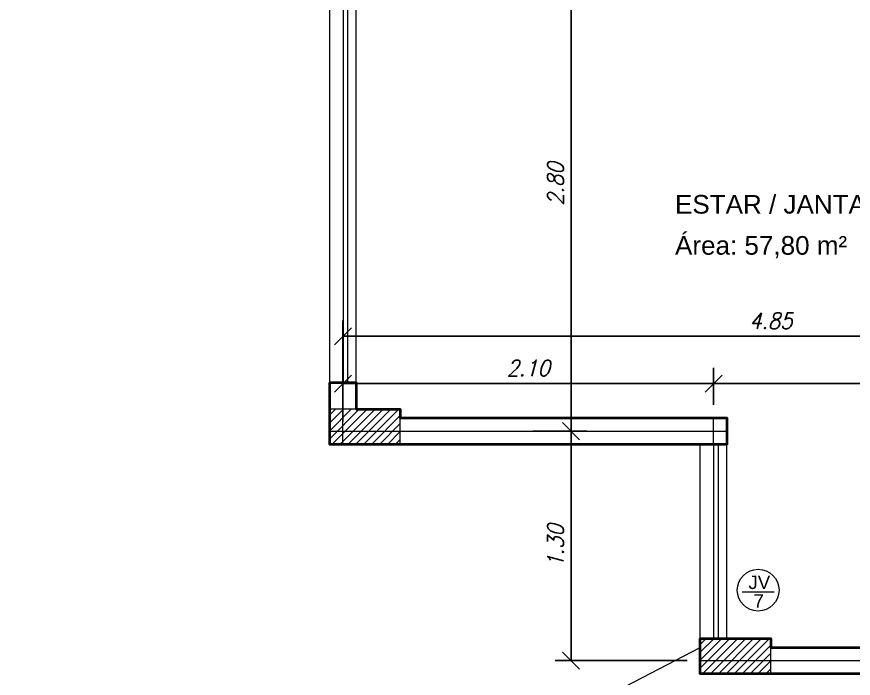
# Model space of a CAD drawing. Header units: millimetres. Extents: x 1865 to 2133, y 1062 to 1142.
# Drawn here: x 1970.332 to 1975.073, y 1080.429 to 1084.177 of the extents above; entities that cross this region are included whole.
import ezdxf

# ---------------------------------------------------------------- set-up
doc = ezdxf.new("R2010")
doc.units = ezdxf.units.MM
doc.header["$PDMODE"] = 35
for name, color, linetype, lineweight in [('Cota', 7, 'Continuous', 9), ('Eixo', 1, 'Continuous', 9), ('ESQ_INTER', 250, 'Continuous', 9), ('PILAR', 7, 'Continuous', 5), ('Plarga', 7, 'Continuous', 40), ('texto', 7, 'Continuous', 13)]:
    doc.layers.add(name, color=color, linetype=linetype, lineweight=lineweight)
doc.styles.add('arial', font='arial.ttf')
doc.styles.add('romans15', font='romans.shx', dxfattribs={"width": 0.9, "oblique": 15})
doc.dimstyles.new('COTA_50', dxfattribs={"dimscale": 0.5, "dimtxt": 0.181, "dimasz": 0.193, "dimexe": 0.18, "dimexo": 0.15, "dimgap": 0.085, "dimtad": 1, "dimzin": 4, "dimdsep": 46, "dimtxsty": 'romans15', "dimblk1": 'OBLIQUE', "dimblk2": 'OBLIQUE', "dimsah": 1, "dimcen": 0.09, "dimclrd": 256, "dimclre": 256, "dimclrt": 256, "dimadec": 0, "dimazin": 0, "dimtfac": 1, "dimtmove": 2, "dimatfit": 3, "dimldrblk": 'NONE', "dimfxl": 1, "dimtolj": 1, "dimtzin": 1, "dimarcsym": 0})

# ---------------------------------------------------------------- blocks, each defined once
blk = doc.blocks.new('_OBLIQUE')
at = {"color": 0, "linetype": 'ByBlock'}
blk.add_line((-0.5, -0.5), (0.5, 0.5), dxfattribs=at)
blk = doc.blocks.new('*D243')
at = {"layer": 'Cota', "lineweight": -2, "transparency": 16777216}
for p, q in [((1973.0975, 1084.6293), (1973.5636, 1084.6293)), ((1973.4736, 1084.6293), (1973.4736, 1081.8293)), ((1973.2579, 1081.8293), (1973.5636, 1081.8293))]:
    blk.add_line(p, q, dxfattribs=at)
at = {"layer": 'Defpoints', "color": 0, "transparency": 16777216}
for p in [(1973.0225, 1084.6293), (1973.1829, 1081.8293), (1973.4736, 1081.8293)]:
    blk.add_point(p, dxfattribs=at)
at = {"layer": 'Cota', "lineweight": -2, "transparency": 16777216, "xscale": 0.0965, "yscale": 0.0965, "zscale": 0.0965}
for p, rotation in [((1973.4736, 1084.6293), 90), ((1973.4736, 1081.8293), 270)]:
    blk.add_blockref('_OBLIQUE', p, dxfattribs=dict(at, rotation=rotation))
at = {"layer": 'Cota', "transparency": 16777216, "insert": (1973.3858, 1083.2293), "char_height": 0.0905, "attachment_point": 5, "rotation": 90, "style": 'romans15'}
blk.add_mtext('\\A1;2.80', dxfattribs=at)
blk = doc.blocks.new('_None')
blk = doc.blocks.new('*D244')
at = {"layer": 'Cota', "lineweight": -2, "transparency": 16777216}
for p, q in [((1973.2579, 1081.8293), (1973.5636, 1081.8293)), ((1973.4736, 1080.5293), (1973.4736, 1081.8293)), ((1974.1308, 1080.5293), (1973.3836, 1080.5293))]:
    blk.add_line(p, q, dxfattribs=at)
at = {"layer": 'Defpoints', "color": 0, "transparency": 16777216}
for p in [(1973.1829, 1081.8293), (1973.4736, 1081.8293), (1974.2058, 1080.5293)]:
    blk.add_point(p, dxfattribs=at)
at = {"layer": 'Cota', "lineweight": -2, "transparency": 16777216, "xscale": 0.0965, "yscale": 0.0965, "zscale": 0.0965}
for p, rotation in [((1973.4736, 1081.8293), 90), ((1973.4736, 1080.5293), 270)]:
    blk.add_blockref('_OBLIQUE', p, dxfattribs=dict(at, rotation=rotation))
at = {"layer": 'Cota', "transparency": 16777216, "insert": (1973.3858, 1081.1793), "char_height": 0.0905, "attachment_point": 5, "rotation": 90, "style": 'romans15'}
blk.add_mtext('\\A1;1.30', dxfattribs=at)
blk = doc.blocks.new('*D263')
at = {"layer": 'Cota', "lineweight": -2, "transparency": 16777216}
for p, q in [((1972.1808, 1082.1511), (1972.1808, 1082.4568)), ((1977.0308, 1082.1104), (1977.0308, 1082.4568)), ((1977.0308, 1082.3668), (1972.1808, 1082.3668))]:
    blk.add_line(p, q, dxfattribs=at)
at = {"layer": 'Defpoints', "color": 0, "transparency": 16777216}
for p in [(1972.1808, 1082.3668), (1972.1808, 1082.0761), (1977.0308, 1082.0354)]:
    blk.add_point(p, dxfattribs=at)
at = {"layer": 'Cota', "lineweight": -2, "transparency": 16777216, "xscale": 0.0965, "yscale": 0.0965, "zscale": 0.0965, "rotation": 180}
blk.add_blockref('_OBLIQUE', (1972.1808, 1082.3668), dxfattribs=at)
at = {"layer": 'Cota', "lineweight": -2, "transparency": 16777216, "xscale": 0.0965, "yscale": 0.0965, "zscale": 0.0965}
blk.add_blockref('_OBLIQUE', (1977.0308, 1082.3668), dxfattribs=at)
at = {"layer": 'Cota', "transparency": 16777216, "insert": (1974.6058, 1082.4546), "char_height": 0.0905, "attachment_point": 5, "style": 'romans15'}
blk.add_mtext('\\A1;4.85', dxfattribs=at)
blk = doc.blocks.new('*D265')
at = {"layer": 'Cota', "lineweight": -2, "transparency": 16777216}
for p, q in [((1972.1808, 1081.8832), (1972.1808, 1082.1889)), ((1974.2808, 1081.9793), (1974.2808, 1082.1889)), ((1974.2808, 1082.0989), (1972.1808, 1082.0989))]:
    blk.add_line(p, q, dxfattribs=at)
at = {"layer": 'Defpoints', "color": 0, "transparency": 16777216}
for p in [(1972.1808, 1082.0989), (1974.2808, 1081.9043), (1972.1808, 1081.8082)]:
    blk.add_point(p, dxfattribs=at)
at = {"layer": 'Cota', "lineweight": -2, "transparency": 16777216, "xscale": 0.0965, "yscale": 0.0965, "zscale": 0.0965, "rotation": 180}
blk.add_blockref('_OBLIQUE', (1972.1808, 1082.0989), dxfattribs=at)
at = {"layer": 'Cota', "lineweight": -2, "transparency": 16777216, "xscale": 0.0965, "yscale": 0.0965, "zscale": 0.0965}
blk.add_blockref('_OBLIQUE', (1974.2808, 1082.0989), dxfattribs=at)
at = {"layer": 'Cota', "transparency": 16777216, "insert": (1973.2308, 1082.1867), "char_height": 0.0905, "attachment_point": 5, "style": 'romans15'}
blk.add_mtext('\\A1;2.10', dxfattribs=at)
blk = doc.blocks.new('*D266')
at = {"layer": 'Cota', "lineweight": -2, "transparency": 16777216}
for p, q in [((1974.2808, 1081.9793), (1974.2808, 1082.1889)), ((1977.0308, 1081.8832), (1977.0308, 1082.1889)), ((1974.2808, 1082.0989), (1977.0308, 1082.0989))]:
    blk.add_line(p, q, dxfattribs=at)
at = {"layer": 'Defpoints', "color": 0, "transparency": 16777216}
for p in [(1977.0308, 1082.0989), (1974.2808, 1081.9043), (1977.0308, 1081.8082)]:
    blk.add_point(p, dxfattribs=at)
at = {"layer": 'Cota', "lineweight": -2, "transparency": 16777216, "xscale": 0.0965, "yscale": 0.0965, "zscale": 0.0965, "rotation": 180}
blk.add_blockref('_OBLIQUE', (1974.2808, 1082.0989), dxfattribs=at)
at = {"layer": 'Cota', "lineweight": -2, "transparency": 16777216, "xscale": 0.0965, "yscale": 0.0965, "zscale": 0.0965}
blk.add_blockref('_OBLIQUE', (1977.0308, 1082.0989), dxfattribs=at)
at = {"layer": 'Cota', "transparency": 16777216, "insert": (1975.6558, 1082.1867), "char_height": 0.0905, "attachment_point": 5, "style": 'romans15'}
blk.add_mtext('\\A1;2.75', dxfattribs=at)
blk = doc.blocks.new('*D629')
at = {"layer": 'Cota', "lineweight": -2, "transparency": 16777216}
for p, q in [((1962.8642, 1091.4446), (1962.574, 1091.2937)), ((1962.6539, 1091.3352), (1975.5039, 1066.6352)), ((1975.7142, 1066.7446), (1975.424, 1066.5937))]:
    blk.add_line(p, q, dxfattribs=at)
at = {"layer": 'Defpoints', "color": 0, "transparency": 16777216}
for p in [(1962.9308, 1091.4793), (1975.7808, 1066.7793), (1975.5039, 1066.6352)]:
    blk.add_point(p, dxfattribs=at)
at = {"layer": 'Cota', "lineweight": -2, "transparency": 16777216, "xscale": 0.0965, "yscale": 0.0965, "zscale": 0.0965}
for p, rotation in [((1962.6539, 1091.3352), 117.4853861439191), ((1975.5039, 1066.6352), 297.4853861439191)]:
    blk.add_blockref('_OBLIQUE', p, dxfattribs=dict(at, rotation=rotation))
at = {"layer": 'Cota', "transparency": 16777216, "insert": (1969.1567, 1079.0257), "char_height": 0.0905, "attachment_point": 5, "rotation": 297.4854, "style": 'romans15'}
blk.add_mtext('\\A1;27.84', dxfattribs=at)

msp = doc.modelspace()

# ---------------------------------------------------------------- hatches: boundary and pattern name
at = {"layer": 'PILAR'}
h = msp.add_hatch(dxfattribs=at)
h.set_pattern_fill('ANSI31,_O', color=256, scale=0.01)
h.set_pattern_definition([(45, (108.542787, 129.54008), (-0.0224506403, 0.0224506403), [])])
h.paths.add_polyline_path([(1972.5058, 1081.9543), (1972.5058, 1081.7543), (1972.1058, 1081.7543), (1972.1058, 1081.9543)])
h = msp.add_hatch(dxfattribs=at)
h.set_pattern_fill('ANSI31,_O', color=256, scale=0.01)
h.set_pattern_definition([(45, (110.642787, 128.24008), (-0.0224506403, 0.0224506403), [])])
h.paths.add_polyline_path([(1974.6058, 1080.6543), (1974.6058, 1080.4543), (1974.2058, 1080.4543), (1974.2058, 1080.6543)])

# ---------------------------------------------------------------- linework, layer by layer
at = {"lineweight": 5}
for points in [[(1972.1058, 1082.1043), (1972.1058, 1084.5543)], [(1972.2558, 1082.1043), (1972.2558, 1084.5543)], [(1974.2058, 1080.6543), (1974.2058, 1081.7543)], [(1974.3558, 1080.6543), (1974.3558, 1081.7543)]]:
    msp.add_lwpolyline(points, dxfattribs=at)
at = {"lineweight": 5, "ltscale": 0.7}
msp.add_lwpolyline([(1975.5558, 1076.7958), (1975.1655, 1076.5927), (1973.3186, 1080.1427), (1974.2058, 1080.6043)], dxfattribs=at)
at = {"layer": 'Cota', "color": 0}
msp.add_lwpolyline([(1974.4432, 1080.919), (1974.6245, 1080.919)], dxfattribs=at)
msp.add_circle((1974.5339, 1080.9283), 0.1183, dxfattribs=at)
at = {"layer": 'Eixo'}
for points in [[(1972.1808, 1081.7543), (1972.1808, 1082.1043)], [(1974.2808, 1081.7543), (1974.2808, 1081.9043)], [(1972.1058, 1081.8293), (1974.3558, 1081.8293)], [(1974.2058, 1080.5293), (1978.0558, 1080.5293)]]:
    msp.add_lwpolyline(points, dxfattribs=at)
at = {"layer": 'ESQ_INTER'}
for points in [[(1972.1833, 1082.1043), (1972.1833, 1084.5543)], [(1972.2083, 1082.1043), (1972.2083, 1084.5543)], [(1974.2833, 1080.6543), (1974.2833, 1081.7543)], [(1974.3083, 1080.6543), (1974.3083, 1081.7543)]]:
    msp.add_lwpolyline(points, dxfattribs=at)
at = {"layer": 'PILAR'}
for points in [[(1972.5058, 1081.9543), (1972.1058, 1081.9543), (1972.1058, 1081.7543), (1972.5058, 1081.7543)], [(1974.6058, 1080.6543), (1974.2058, 1080.6543), (1974.2058, 1080.4543), (1974.6058, 1080.4543)]]:
    msp.add_lwpolyline(points, close=True, dxfattribs=at)
at = {"layer": 'Plarga'}
for points in [[(1972.1058, 1082.1043), (1972.2558, 1082.1043), (1972.2558, 1081.9543), (1972.5058, 1081.9543), (1972.5058, 1081.9043), (1974.3558, 1081.9043), (1974.3558, 1081.7543), (1972.1058, 1081.7543)], [(1977.9058, 1078.4543), (1977.9058, 1078.6543), (1976.2558, 1078.6543), (1976.2558, 1078.4543), (1976.1058, 1078.4543), (1976.1058, 1080.4543), (1974.2058, 1080.4543), (1974.2058, 1080.6543), (1974.6058, 1080.6543), (1974.6058, 1080.6043), (1977.6558, 1080.6043), (1977.6558, 1080.6543), (1978.0558, 1080.6543), (1978.0558, 1080.0293), (1977.9058, 1080.0293), (1977.9058, 1080.4543), (1976.2558, 1080.4543), (1976.2558, 1078.8043), (1977.9058, 1078.8043), (1977.9058, 1079.2293), (1978.0558, 1079.2293), (1978.0558, 1078.4543)]]:
    msp.add_lwpolyline(points, close=True, dxfattribs=at)

# ---------------------------------------------------------------- texts
at = {"layer": 'texto', "style": 'arial'}
for s, p in [('ESTAR / JANTAR', (1974.0627, 1083.062)), ('Área: 57,80 m²', (1974.0627, 1082.8291))]:
    msp.add_text(s, height=0.10557, dxfattribs=at).set_placement(p)
at = {"layer": 'texto', "color": 0, "style": 'arial'}
for s, height, p in [('JV', 0.07601, (1974.4783, 1080.9349)), ('7', 0.076, (1974.5072, 1080.8287))]:
    msp.add_text(s, height=height, dxfattribs=at).set_placement(p)

# ---------------------------------------------------------------- dimensions: what is measured, and where the dimension line sits
at = {"layer": 'Cota'}
dim = msp.add_aligned_dim(p1=(1962.9308, 1091.4793), p2=(1975.7808, 1066.7793), distance=-0.3121, dimstyle='COTA_50', dxfattribs=at)
dim.commit()
dim.dimension.update_dxf_attribs({"geometry": '*D629', "text_midpoint": (1969.1567, 1079.0257)})
for base, p1, p2, angle, picture, middle in [((1973.4736, 1081.8293), (1973.0225, 1084.6293), (1973.1829, 1081.8293), 90, '*D243', (1973.3858, 1083.2293)), ((1977.0308, 1082.0989), (1974.2808, 1081.9043), (1977.0308, 1081.8082), 180, '*D266', (1975.6558, 1082.1867)), ((1973.4736, 1081.8293), (1974.2058, 1080.5293), (1973.1829, 1081.8293), 270, '*D244', (1973.3858, 1081.1793))]:
    dim = msp.add_linear_dim(base=base, p1=p1, p2=p2, angle=angle, dimstyle='COTA_50', dxfattribs=at)
    dim.commit()
    dim.dimension.update_dxf_attribs({"geometry": picture, "text_midpoint": middle})
for base, p1, p2, picture, middle in [((1972.1808, 1082.3668), (1977.0308, 1082.0354), (1972.1808, 1082.0761), '*D263', (1974.6058, 1082.4546)), ((1972.1808, 1082.0989), (1974.2808, 1081.9043), (1972.1808, 1081.8082), '*D265', (1973.2308, 1082.1867))]:
    dim = msp.add_linear_dim(base=base, p1=p1, p2=p2, dimstyle='COTA_50', dxfattribs=at)
    dim.commit()
    dim.dimension.update_dxf_attribs({"geometry": picture, "text_midpoint": middle})

doc.saveas('drawing.dxf')
